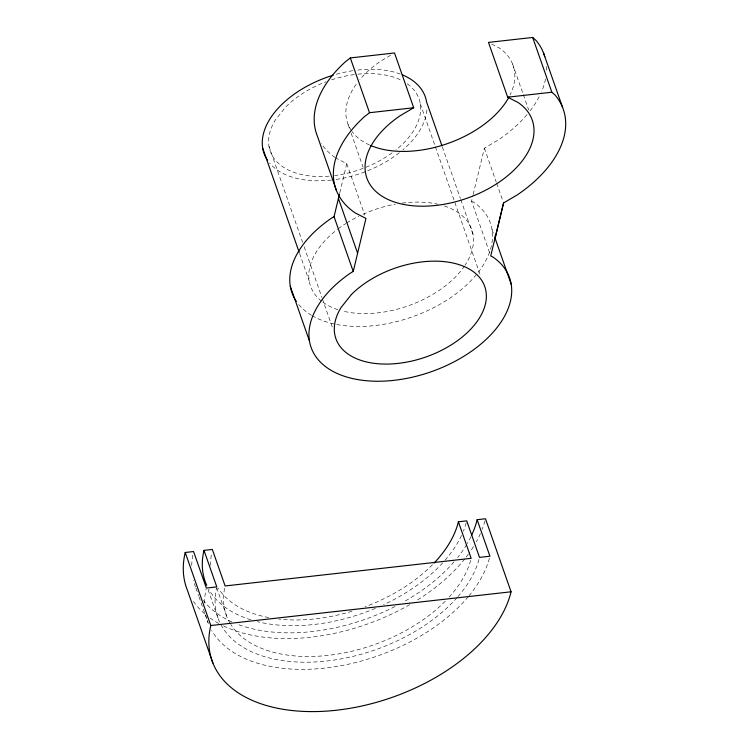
<?xml version="1.0" encoding="UTF-8"?>
<svg xmlns="http://www.w3.org/2000/svg" width="749" height="749" viewBox="0 0 749 749"><rect width="100%" height="100%" fill="white"/><g stroke="black" fill="none" stroke-linecap="round" stroke-linejoin="round"><path stroke-width="0.56" stroke-dasharray="3.75 2.81" d="M339.765 192.839L346.759 163.638L336.114 158.198M489.584 252.666L471.552 201.172L472.909 195.536M473.19 194.403L484.378 148.18L498.291 139.979A120.495 71.838 -19.3 0 0 527.137 114.503M390.622 55.257L380.932 60.969A87.633 52.252 -19.3 0 0 359.829 79.628M471.552 201.172L473.387 202.024A105.16 62.701 -19.3 0 1 452.799 296.136A105.16 62.701 -19.3 0 1 312.473 315.881M491.606 44.004L498.881 47.721A87.633 52.252 -19.3 0 1 510.022 95.039M512.578 63.993L522.933 93.569M523.317 94.664L528.691 110M484.378 148.18L496.269 182.138M496.653 183.233L502.794 200.769M492.018 229.466L494.321 236.038M442.359 146.982L460.42 198.569M460.804 199.665L473.106 234.783M420.292 103.755L434.972 145.69M435.366 146.795L480.568 275.894M348.116 124.484L349.652 128.865M351.187 133.247L363.078 167.205M346.759 163.638L364.791 215.132M268.985 146.327L302.605 242.33M304.15 246.739L321.92 297.493M322.313 298.598L333.127 329.494M299.581 253.462L309.187 280.903M216.704 587.75L226.863 616.755M208.1 589.706L218.633 619.779M195.948 588.115L198.579 595.633M198.953 596.7L207.979 622.485M484.949 520.855A157.739 94.046 -19.3 0 1 482.169 529.328M480.399 533.588A157.739 94.046 -19.3 0 1 476.308 541.77M473.48 546.564A157.739 94.046 -19.3 0 1 469.014 553.258M468.331 554.204A157.739 94.046 -19.3 0 1 466.206 557.031M464.745 558.904A157.739 94.046 -19.3 0 1 415.732 601.044M409.787 604.593A157.739 94.046 -19.3 0 1 222.884 625.612M218.736 623.458A157.739 94.046 -19.3 0 1 210.095 618.028M204.72 613.815A157.739 94.046 -19.3 0 1 192.109 599.359M489.397 558.305A148.976 88.822 -19.3 0 1 468.986 595.811M468.284 596.644A148.976 88.822 -19.3 0 1 329.373 667.537A148.976 88.822 -19.3 0 1 211.705 630.443M208.362 623.561A148.976 88.822 -19.3 0 1 205.675 614.648M204.514 603.114A148.976 88.822 -19.3 0 1 206.087 589.238M478.986 559.437A138.022 82.296 -19.3 0 1 457.798 596.784M457.049 597.636A138.022 82.296 -19.3 0 1 298.795 662.079A138.022 82.296 -19.3 0 1 216.517 588.049M470.99 536.602A148.976 88.822 -19.3 0 1 467.32 543.465M466.749 544.42A148.976 88.822 -19.3 0 1 457.555 557.612M454.072 561.806A148.976 88.822 -19.3 0 1 403.093 602.205M395.023 606.521A148.976 88.822 -19.3 0 1 237.48 624.217M231.9 621.904A148.976 88.822 -19.3 0 1 203.279 600.398M195.573 587.038A148.976 88.822 -19.3 0 1 193.411 580.409M191.735 565.458A148.976 88.822 -19.3 0 1 192.821 555.056M466.196 522.914A138.022 82.296 -19.3 0 1 463.388 531.21M461.571 535.376A138.022 82.296 -19.3 0 1 443.511 561.965M442.734 562.808A138.022 82.296 -19.3 0 1 383.628 604.724M375.389 608.357A138.022 82.296 -19.3 0 1 257.422 621.661M250.878 619.835A138.022 82.296 -19.3 0 1 208.877 589.51M470.644 560.364A129.259 77.063 -19.3 0 1 449.166 597.103M445.252 601.241A129.259 77.063 -19.3 0 1 327.482 655.441A129.259 77.063 -19.3 0 1 230.832 624.488M230.252 623.552A129.259 77.063 -19.3 0 1 224.859 587.122M432.463 564.727A129.259 77.063 -19.3 0 1 365.091 606.812M351.983 611.24A129.259 77.063 -19.3 0 1 278.834 619.086M268.713 617.579A129.259 77.063 -19.3 0 1 218.043 587.974M210.806 565.411A129.259 77.063 -19.3 0 1 211.611 552.921M311.556 315.338A105.16 62.701 -19.3 0 1 297.662 303.242M546.452 66.464A120.495 71.838 -19.3 0 1 546.433 72.091M545.534 79.029A120.495 71.838 -19.3 0 1 541.611 91.593M539.196 96.733A120.495 71.838 -19.3 0 1 529.918 111.086M335.178 157.552A120.495 71.838 -19.3 0 1 321.33 143.565M369.547 145.016A87.633 52.252 -19.3 0 1 352.039 131.515M351.365 130.56A87.633 52.252 -19.3 0 1 357.058 83.12M444.391 206.012A85.442 50.941 -19.3 0 1 465.148 265.062M464.539 265.961A85.442 50.941 -19.3 0 1 342.246 310.938M337.893 309.674A85.442 50.941 -19.3 0 1 322.454 301.866M321.546 301.164A85.442 50.941 -19.3 0 1 337.34 229.475M338.248 228.773A85.442 50.941 -19.3 0 1 345.748 223.577M346.693 222.968A85.442 50.941 -19.3 0 1 358.762 216.264M362.9 214.317A85.442 50.941 -19.3 0 1 395.303 204.177M402.101 203.11A85.442 50.941 -19.3 0 1 437.847 204.215M407.269 83.841A78.87 47.028 -19.3 0 1 395.865 150.006M392.073 152.908A78.87 47.028 -19.3 0 1 364.276 167.916M363.209 168.328A78.87 47.028 -19.3 0 1 334.644 175.556M329.036 176.155A78.87 47.028 -19.3 0 1 275.286 120.046L285.715 106.957A78.87 47.028 -19.3 0 1 326.077 81.763M331.507 79.843A78.87 47.028 -19.3 0 1 356.805 74.273M357.947 74.151A78.87 47.028 -19.3 0 1 402.55 80.911M426.911 109.981A85.442 50.941 -19.3 0 1 402.859 149.837M399.348 152.712A85.442 50.941 -19.3 0 1 332.565 179.919M331.461 180.05A85.442 50.941 -19.3 0 1 269.518 162.982M336.32 74.273A85.442 50.941 -19.3 0 1 355.588 70.312M357.816 70.041A85.442 50.941 -19.3 0 1 400.191 74.011"/><path stroke-width="1.12" d="M336.47 190.602L317.286 135.822A120.495 71.838 -19.3 0 1 345.317 61.849L350.326 57.935L394.508 52.973L413.691 107.753L400.116 115.749A87.633 52.252 -19.3 0 0 380.998 195.536A87.633 52.252 -19.3 0 0 498.946 182.279A87.633 52.252 -19.3 0 0 518.065 102.501L507.672 97.192L488.488 42.412L532.67 37.45L551.854 92.23L555.206 95.207A120.495 71.838 -19.3 0 1 517.475 194.759L503.562 202.96L490.735 255.952L492.57 256.804A105.16 62.701 -19.3 0 1 469.623 352.545A105.16 62.701 -19.3 0 1 328.09 368.442A105.16 62.701 -19.3 0 1 351.028 272.702L353.238 271.466L334.054 216.686L339.494 193.963M353.238 271.466L365.943 218.418L355.298 212.978A120.495 71.838 -19.3 0 1 364.501 116.629L369.51 112.715L413.691 107.753M495.22 237.779L503.562 202.96M334.054 216.686L331.844 217.922A105.16 62.701 -19.3 0 0 296.361 301.426M507.672 97.192L551.854 92.23M185.228 552.481L193.57 551.545L206.359 588.068L216.789 586.898L204 550.375L212.332 549.438L225.121 585.961L471.168 558.323L458.379 521.8L466.721 520.864L479.51 557.387L489.93 556.217L477.141 519.694L485.483 518.757L511.061 591.794A157.739 94.046 -19.3 0 1 336.601 710.211A157.739 94.046 -19.3 0 1 210.806 625.527L185.228 552.481A157.739 94.046 -19.3 0 0 187.344 590.062L212.922 663.099M210.806 625.527L511.061 591.794M532.67 37.45L536.022 40.427A120.495 71.838 -19.3 0 1 544.813 56.746M543.409 52.645L562.593 107.425M494.705 237.133L511.202 284.246M441.976 145.886L426.593 101.986A85.442 50.941 -19.3 0 0 402.428 74.891M350.326 57.935L369.51 112.715M338.417 198.457L357.601 253.237M262.684 148.105L299.197 252.366M290.275 286.221L309.459 341.001M477.141 519.694A148.976 88.822 -19.3 0 1 471.496 535.544M458.379 521.8A129.259 77.063 -19.3 0 1 434.055 563.079M206.752 585.372A138.022 82.296 -19.3 0 1 204 550.375M509.02 96.986A87.633 52.252 -19.3 0 1 370.605 145.475M267.627 160.455A85.442 50.941 -19.3 0 1 333.136 75.218M351.403 294.535L340.973 307.624A78.87 47.028 -19.3 0 0 411.379 361.158A78.87 47.028 -19.3 0 0 478.798 276.596A78.87 47.028 -19.3 0 0 351.403 294.535"/></g></svg>
